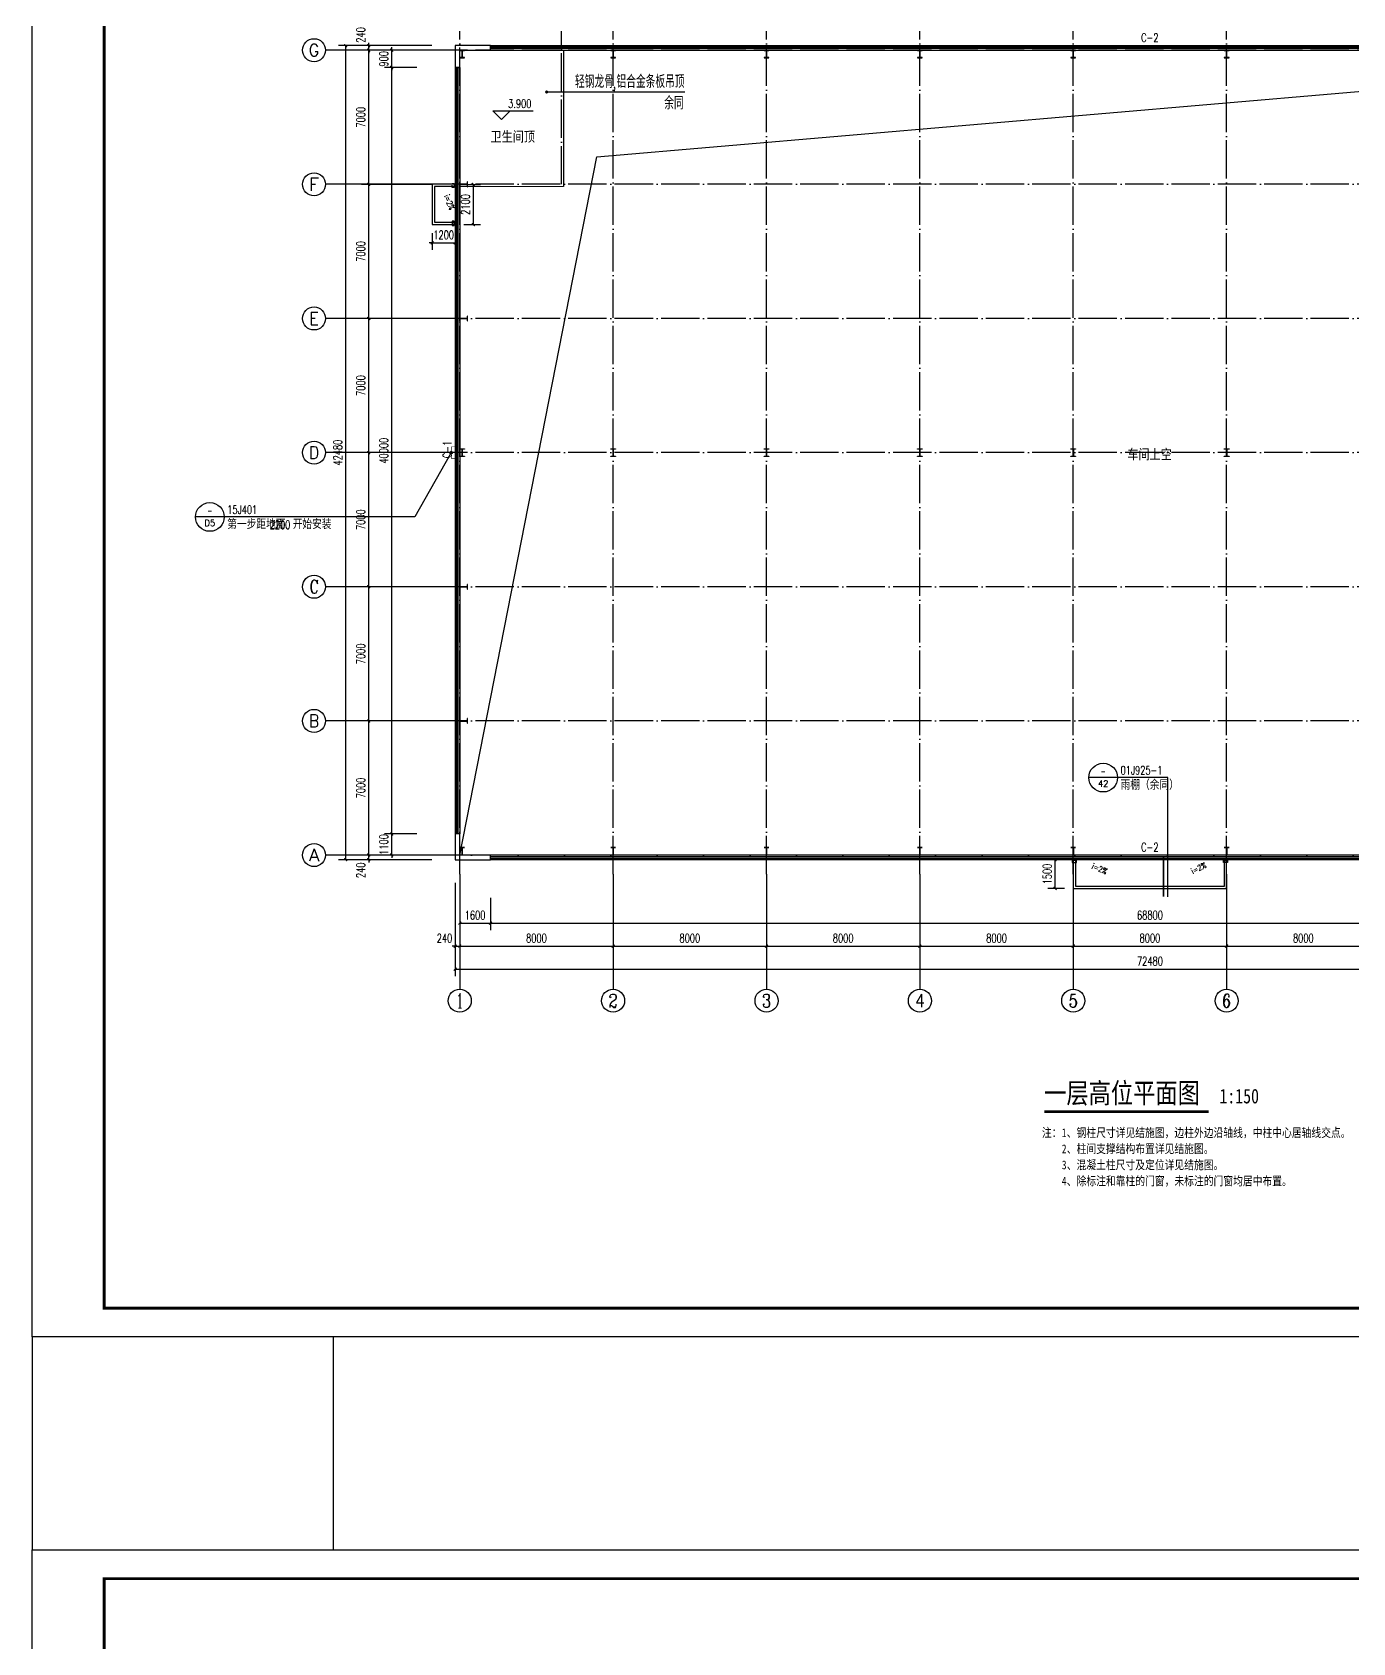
# Model space of a CAD drawing. Extents: x -16809 to 109341, y -15901 to 593582.
# Drawn here: x -16809 to 52069, y 294351 to 378393 of the extents above; entities that cross this region are included whole.
import ezdxf
from ezdxf.enums import TextEntityAlignment as Align

# ---------------------------------------------------------------- set-up
doc = ezdxf.new("R2010")
doc.units = 0
doc.header["$LTSCALE"] = 1000
doc.header["$MEASUREMENT"] = 0
doc.linetypes.add('DASH', pattern=[0.35, 0.25, -0.1])
doc.linetypes.add('DOTE', pattern=[2.42, 2, -0.2, 0.02, -0.2])
doc.layers.get('Defpoints').update_dxf_attribs({"color": 250})
for name, color, linetype in [('0 - 屋顶线', 150, 'Continuous'), ('0 - 梁柱', 3, 'Continuous'), ('0-建筑立面', 255, 'Continuous'), ('AXIS', 171, 'Continuous'), ('AXIS_TEXT', 7, 'Continuous'), ('COLUMN', 9, 'Continuous'), ('DIM_ELEV', 171, 'Continuous'), ('DIM_IDEN', 150, 'Continuous'), ('DIM_LEAD', 171, 'Continuous'), ('DIM_SYMB', 171, 'Continuous'), ('DOTE', 14, 'DOTE'), ('LVTRY', 6, 'Continuous'), ('PUB_DIM', 171, 'Continuous'), ('PUB_TEXT', 7, 'Continuous'), ('TK', 4, 'Continuous'), ('WALL-PARAPET', 6, 'Continuous'), ('WINDOW', 140, 'Continuous'), ('WINDOW_TEXT', 7, 'Continuous')]:
    doc.layers.add(name, color=color, linetype=linetype)
doc.styles.add('-宋体', font='', dxfattribs={"width": 0.8})
doc.styles.add('_TCH_AXIS', font='COMPLEX', dxfattribs={"bigfont": 'GBCBIG'})
doc.styles.add('_TCH_DIM', font='SIMPLEX', dxfattribs={"bigfont": 'GBCBIG'})
doc.styles.add('_TCH_DIM_T3', font='SIMPLEX', dxfattribs={"width": 0.705882, "bigfont": 'GBCBIG'})
doc.styles.add('_TCH_LABEL', font='COMPLEX', dxfattribs={"bigfont": 'GBCBIG'})
doc.styles.add('_TCH_WINDOW', font='SIMPLEX', dxfattribs={"bigfont": 'GBCBIG'})
doc.styles.add('COMPLEX', font='COMPLEX')
doc.styles.add('宋体', font='', dxfattribs={"width": 0.8})
doc.styles.get('-宋体').set_extended_font_data('SimSun')
doc.styles.get('宋体').set_extended_font_data('SimSun')
doc.dimstyles.new('_TCH_ARCH&&150', dxfattribs={"dimtxt": 446.25, "dimasz": 150, "dimexe": 375, "dimexo": 450, "dimgap": 189.375, "dimtad": 1, "dimdec": 0, "dimzin": 0, "dimdsep": 46, "dimtxsty": '_TCH_DIM_T3', "dimblk": 'ARCHTICK', "dimcen": 0.09, "dimclrt": 7, "dimazin": 2, "dimtfac": 1, "dimtdec": 0, "dimtix": 1, "dimtmove": 2, "dimatfit": 3, "dimfxl": 0, "dimtolj": 1, "dimtzin": 0, "dimarcsym": 0})

# ---------------------------------------------------------------- blocks, each defined once
blk = doc.blocks.new('A$C670E4FA6')
at = {"layer": '0 - 梁柱'}
h = blk.add_hatch(color=256, dxfattribs=at)
h.paths.add_polyline_path([(125, 0), (0, 0), (0, 12), (120, 12), (120, 200), (125, 200)])
h.paths.add_polyline_path([(250, 0), (125, 0), (125, 200), (130, 200), (130, 12), (250, 12)])
h.paths.add_polyline_path([(250, 388), (130, 388), (130, 200), (125, 200), (125, 400), (250, 400)])
h.paths.add_polyline_path([(125, 200), (120, 200), (120, 388), (0, 388), (0, 400), (125, 400)])
blk.add_lwpolyline([(0, 400), (0, 388), (120, 388), (120, 12), (0, 12), (0, 0), (250, 0), (250, 12), (130, 12), (130, 388), (250, 388), (250, 400)], close=True, dxfattribs=at)
blk = doc.blocks.new('GeYuanFrame_50082050', base_point=(20.09, 4.53))
at = {"layer": 'TK'}
blk.add_lwpolyline([(20.09, 4.53), (20.09, 598.53), (861.09, 598.53), (861.09, 4.53)], close=True, dxfattribs=at)
at = {"layer": 'TK', "const_width": 1}
blk.add_lwpolyline([(45.09, 588.53), (851.09, 588.53), (851.09, 14.53), (45.09, 14.53)], close=True, dxfattribs=at)
blk = doc.blocks.new('GeYuanFrame_12877651', base_point=(20.09, 4.53))
at = {"layer": 'TK'}
blk.add_lwpolyline([(20.09, 4.53), (20.09, 598.53), (861.09, 598.53), (861.09, 4.53)], close=True, dxfattribs=at)
at = {"layer": 'TK', "const_width": 1}
blk.add_lwpolyline([(45.09, 588.53), (851.09, 588.53), (851.09, 14.53), (45.09, 14.53)], close=True, dxfattribs=at)
blk = doc.blocks.new('$TCHSYS$WIN2D')
for p, q in [((-0.5, 0.5), (0.5, 0.5)), ((-0.5, 0.5), (-0.5, -0.5)), ((0.5, 0.5), (0.5, -0.5)), ((0.5, 0.1667), (-0.5, 0.1667)), ((0.5, -0.1667), (-0.5, -0.1667)), ((-0.5, -0.5), (0.5, -0.5))]:
    blk.add_line(p, q)
blk = doc.blocks.new('_AXISO')
blk.add_circle((0, 0), 0.5)
at = {"layer": 'AXIS_TEXT', "style": 'COMPLEX', "width": 1.041667}
blk.add_attdef('A', text='', height=0.56, dxfattribs=at).set_placement((-0.25, -0.28), (0.25, -0.28), align=Align.FIT)
blk = doc.blocks.new('_ArchTick')
at = {"color": 0, "linetype": 'ByBlock', "const_width": 0.4}
blk.add_lwpolyline([(-0.5, -0.5), (0.5, 0.5)], dxfattribs=at)
blk = doc.blocks.new('*D231')
at = {"layer": 'AXIS', "color": 0, "lineweight": -2}
for p, q in [((5250, 334005), (5250, 329130)), ((77730, 334005), (77730, 329130)), ((5250, 329505), (77730, 329505))]:
    blk.add_line(p, q, dxfattribs=at)
at = {"layer": 'Defpoints', "color": 0}
for p in [(5250, 334455), (77730, 334455), (77730, 329505)]:
    blk.add_point(p, dxfattribs=at)
at = {"layer": 'AXIS', "color": 0, "lineweight": -2, "xscale": 150, "yscale": 150, "zscale": 150, "rotation": 180}
blk.add_blockref('_ArchTick', (5250, 329505), dxfattribs=at)
at = {"layer": 'AXIS', "color": 0, "lineweight": -2, "xscale": 150, "yscale": 150, "zscale": 150}
blk.add_blockref('_ArchTick', (77730, 329505), dxfattribs=at)
at = {"layer": 'AXIS', "color": 7, "insert": (41490, 329918), "char_height": 446.2, "attachment_point": 5, "style": '_TCH_DIM_T3'}
blk.add_mtext('\\A1;72480', dxfattribs=at)
blk = doc.blocks.new('*D232')
at = {"layer": 'AXIS', "color": 0, "lineweight": -2}
for p, q in [((5250, 334005), (5250, 330330)), ((5490, 334005), (5490, 330330)), ((5250, 330705), (5100, 330705)), ((5250, 330705), (5490, 330705)), ((5490, 330705), (5640, 330705))]:
    blk.add_line(p, q, dxfattribs=at)
at = {"layer": 'Defpoints', "color": 0}
for p in [(5250, 334455), (5490, 334455), (5490, 330705)]:
    blk.add_point(p, dxfattribs=at)
at = {"layer": 'AXIS', "color": 0, "lineweight": -2, "xscale": 150, "yscale": 150, "zscale": 150}
blk.add_blockref('_ArchTick', (5250, 330705), dxfattribs=at)
at = {"layer": 'AXIS', "color": 0, "lineweight": -2, "xscale": 150, "yscale": 150, "zscale": 150, "rotation": 180}
blk.add_blockref('_ArchTick', (5490, 330705), dxfattribs=at)
at = {"layer": 'AXIS', "color": 7, "insert": (4695, 331118), "char_height": 446.2, "attachment_point": 5, "style": '_TCH_DIM_T3'}
blk.add_mtext('\\A1;240', dxfattribs=at)
blk = doc.blocks.new('*D233')
at = {"layer": 'AXIS', "color": 0, "lineweight": -2}
for p, q in [((5490, 334005), (5490, 330330)), ((13490, 334005), (13490, 330330)), ((5490, 330705), (13490, 330705))]:
    blk.add_line(p, q, dxfattribs=at)
at = {"layer": 'Defpoints', "color": 0}
for p in [(5490, 334455), (13490, 334455), (13490, 330705)]:
    blk.add_point(p, dxfattribs=at)
at = {"layer": 'AXIS', "color": 0, "lineweight": -2, "xscale": 150, "yscale": 150, "zscale": 150, "rotation": 180}
blk.add_blockref('_ArchTick', (5490, 330705), dxfattribs=at)
at = {"layer": 'AXIS', "color": 0, "lineweight": -2, "xscale": 150, "yscale": 150, "zscale": 150}
blk.add_blockref('_ArchTick', (13490, 330705), dxfattribs=at)
at = {"layer": 'AXIS', "color": 7, "insert": (9490, 331118), "char_height": 446.2, "attachment_point": 5, "style": '_TCH_DIM_T3'}
blk.add_mtext('\\A1;8000', dxfattribs=at)
blk = doc.blocks.new('*D234')
at = {"layer": 'AXIS', "color": 0, "lineweight": -2}
for p, q in [((13490, 334005), (13490, 330330)), ((21490, 334005), (21490, 330330)), ((13490, 330705), (21490, 330705))]:
    blk.add_line(p, q, dxfattribs=at)
at = {"layer": 'Defpoints', "color": 0}
for p in [(13490, 334455), (21490, 334455), (21490, 330705)]:
    blk.add_point(p, dxfattribs=at)
at = {"layer": 'AXIS', "color": 0, "lineweight": -2, "xscale": 150, "yscale": 150, "zscale": 150, "rotation": 180}
blk.add_blockref('_ArchTick', (13490, 330705), dxfattribs=at)
at = {"layer": 'AXIS', "color": 0, "lineweight": -2, "xscale": 150, "yscale": 150, "zscale": 150}
blk.add_blockref('_ArchTick', (21490, 330705), dxfattribs=at)
at = {"layer": 'AXIS', "color": 7, "insert": (17490, 331118), "char_height": 446.2, "attachment_point": 5, "style": '_TCH_DIM_T3'}
blk.add_mtext('\\A1;8000', dxfattribs=at)
blk = doc.blocks.new('*D235')
at = {"layer": 'AXIS', "color": 0, "lineweight": -2}
for p, q in [((21490, 334005), (21490, 330330)), ((29490, 334005), (29490, 330330)), ((21490, 330705), (29490, 330705))]:
    blk.add_line(p, q, dxfattribs=at)
at = {"layer": 'Defpoints', "color": 0}
for p in [(21490, 334455), (29490, 334455), (29490, 330705)]:
    blk.add_point(p, dxfattribs=at)
at = {"layer": 'AXIS', "color": 0, "lineweight": -2, "xscale": 150, "yscale": 150, "zscale": 150, "rotation": 180}
blk.add_blockref('_ArchTick', (21490, 330705), dxfattribs=at)
at = {"layer": 'AXIS', "color": 0, "lineweight": -2, "xscale": 150, "yscale": 150, "zscale": 150}
blk.add_blockref('_ArchTick', (29490, 330705), dxfattribs=at)
at = {"layer": 'AXIS', "color": 7, "insert": (25490, 331118), "char_height": 446.2, "attachment_point": 5, "style": '_TCH_DIM_T3'}
blk.add_mtext('\\A1;8000', dxfattribs=at)
blk = doc.blocks.new('*D236')
at = {"layer": 'AXIS', "color": 0, "lineweight": -2}
for p, q in [((29490, 334005), (29490, 330330)), ((37490, 334005), (37490, 330330)), ((29490, 330705), (37490, 330705))]:
    blk.add_line(p, q, dxfattribs=at)
at = {"layer": 'Defpoints', "color": 0}
for p in [(29490, 334455), (37490, 334455), (37490, 330705)]:
    blk.add_point(p, dxfattribs=at)
at = {"layer": 'AXIS', "color": 0, "lineweight": -2, "xscale": 150, "yscale": 150, "zscale": 150, "rotation": 180}
blk.add_blockref('_ArchTick', (29490, 330705), dxfattribs=at)
at = {"layer": 'AXIS', "color": 0, "lineweight": -2, "xscale": 150, "yscale": 150, "zscale": 150}
blk.add_blockref('_ArchTick', (37490, 330705), dxfattribs=at)
at = {"layer": 'AXIS', "color": 7, "insert": (33490, 331118), "char_height": 446.2, "attachment_point": 5, "style": '_TCH_DIM_T3'}
blk.add_mtext('\\A1;8000', dxfattribs=at)
blk = doc.blocks.new('*D237')
at = {"layer": 'AXIS', "color": 0, "lineweight": -2}
for p, q in [((37490, 334005), (37490, 330330)), ((45490, 334005), (45490, 330330)), ((37490, 330705), (45490, 330705))]:
    blk.add_line(p, q, dxfattribs=at)
at = {"layer": 'Defpoints', "color": 0}
for p in [(37490, 334455), (45490, 334455), (45490, 330705)]:
    blk.add_point(p, dxfattribs=at)
at = {"layer": 'AXIS', "color": 0, "lineweight": -2, "xscale": 150, "yscale": 150, "zscale": 150, "rotation": 180}
blk.add_blockref('_ArchTick', (37490, 330705), dxfattribs=at)
at = {"layer": 'AXIS', "color": 0, "lineweight": -2, "xscale": 150, "yscale": 150, "zscale": 150}
blk.add_blockref('_ArchTick', (45490, 330705), dxfattribs=at)
at = {"layer": 'AXIS', "color": 7, "insert": (41490, 331118), "char_height": 446.2, "attachment_point": 5, "style": '_TCH_DIM_T3'}
blk.add_mtext('\\A1;8000', dxfattribs=at)
blk = doc.blocks.new('*D238')
at = {"layer": 'AXIS', "color": 0, "lineweight": -2}
for p, q in [((45490, 334005), (45490, 330330)), ((53490, 334005), (53490, 330330)), ((45490, 330705), (53490, 330705))]:
    blk.add_line(p, q, dxfattribs=at)
at = {"layer": 'Defpoints', "color": 0}
for p in [(45490, 334455), (53490, 334455), (53490, 330705)]:
    blk.add_point(p, dxfattribs=at)
at = {"layer": 'AXIS', "color": 0, "lineweight": -2, "xscale": 150, "yscale": 150, "zscale": 150, "rotation": 180}
blk.add_blockref('_ArchTick', (45490, 330705), dxfattribs=at)
at = {"layer": 'AXIS', "color": 0, "lineweight": -2, "xscale": 150, "yscale": 150, "zscale": 150}
blk.add_blockref('_ArchTick', (53490, 330705), dxfattribs=at)
at = {"layer": 'AXIS', "color": 7, "insert": (49490, 331118), "char_height": 446.2, "attachment_point": 5, "style": '_TCH_DIM_T3'}
blk.add_mtext('\\A1;8000', dxfattribs=at)
blk = doc.blocks.new('*D256')
at = {"layer": 'AXIS', "color": 0, "lineweight": -2}
for p, q in [((4040, 377695), (-835, 377695)), ((-460, 335215), (-460, 377695)), ((4040, 335215), (-835, 335215))]:
    blk.add_line(p, q, dxfattribs=at)
at = {"layer": 'Defpoints', "color": 0}
for p in [(-460, 377695), (4490, 377695), (4490, 335215)]:
    blk.add_point(p, dxfattribs=at)
at = {"layer": 'AXIS', "color": 0, "lineweight": -2, "xscale": 150, "yscale": 150, "zscale": 150}
for p, rotation in [((-460, 377695), 90), ((-460, 335215), 270)]:
    blk.add_blockref('_ArchTick', p, dxfattribs=dict(at, rotation=rotation))
at = {"layer": 'AXIS', "color": 7, "insert": (-872, 356455), "char_height": 446.2, "attachment_point": 5, "rotation": 90, "style": '_TCH_DIM_T3'}
blk.add_mtext('\\A1;42480', dxfattribs=at)
blk = doc.blocks.new('*D257')
at = {"layer": 'AXIS', "color": 0, "lineweight": -2}
for p, q in [((4040, 335455), (365, 335455)), ((740, 335455), (740, 335605)), ((740, 335215), (740, 335455)), ((4040, 335215), (365, 335215)), ((740, 335215), (740, 335065))]:
    blk.add_line(p, q, dxfattribs=at)
at = {"layer": 'Defpoints', "color": 0}
for p in [(740, 335455), (4490, 335455), (4490, 335215)]:
    blk.add_point(p, dxfattribs=at)
at = {"layer": 'AXIS', "color": 0, "lineweight": -2, "xscale": 150, "yscale": 150, "zscale": 150}
for p, rotation in [((740, 335455), 270), ((740, 335215), 90)]:
    blk.add_blockref('_ArchTick', p, dxfattribs=dict(at, rotation=rotation))
at = {"layer": 'AXIS', "color": 7, "insert": (328, 334660), "char_height": 446.2, "attachment_point": 5, "rotation": 90, "style": '_TCH_DIM_T3'}
blk.add_mtext('\\A1;240', dxfattribs=at)
blk = doc.blocks.new('*D258')
at = {"layer": 'AXIS', "color": 0, "lineweight": -2}
for p, q in [((4040, 342455), (365, 342455)), ((740, 335455), (740, 342455)), ((4040, 335455), (365, 335455))]:
    blk.add_line(p, q, dxfattribs=at)
at = {"layer": 'Defpoints', "color": 0}
for p in [(740, 342455), (4490, 342455), (4490, 335455)]:
    blk.add_point(p, dxfattribs=at)
at = {"layer": 'AXIS', "color": 0, "lineweight": -2, "xscale": 150, "yscale": 150, "zscale": 150}
for p, rotation in [((740, 342455), 90), ((740, 335455), 270)]:
    blk.add_blockref('_ArchTick', p, dxfattribs=dict(at, rotation=rotation))
at = {"layer": 'AXIS', "color": 7, "insert": (328, 338955), "char_height": 446.2, "attachment_point": 5, "rotation": 90, "style": '_TCH_DIM_T3'}
blk.add_mtext('\\A1;7000', dxfattribs=at)
blk = doc.blocks.new('*D259')
at = {"layer": 'AXIS', "color": 0, "lineweight": -2}
for p, q in [((4040, 349455), (365, 349455)), ((740, 342455), (740, 349455)), ((4040, 342455), (365, 342455))]:
    blk.add_line(p, q, dxfattribs=at)
at = {"layer": 'Defpoints', "color": 0}
for p in [(740, 349455), (4490, 349455), (4490, 342455)]:
    blk.add_point(p, dxfattribs=at)
at = {"layer": 'AXIS', "color": 0, "lineweight": -2, "xscale": 150, "yscale": 150, "zscale": 150}
for p, rotation in [((740, 349455), 90), ((740, 342455), 270)]:
    blk.add_blockref('_ArchTick', p, dxfattribs=dict(at, rotation=rotation))
at = {"layer": 'AXIS', "color": 7, "insert": (328, 345955), "char_height": 446.2, "attachment_point": 5, "rotation": 90, "style": '_TCH_DIM_T3'}
blk.add_mtext('\\A1;7000', dxfattribs=at)
blk = doc.blocks.new('*D260')
at = {"layer": 'AXIS', "color": 0, "lineweight": -2}
for p, q in [((4040, 356455), (365, 356455)), ((740, 349455), (740, 356455)), ((4040, 349455), (365, 349455))]:
    blk.add_line(p, q, dxfattribs=at)
at = {"layer": 'Defpoints', "color": 0}
for p in [(740, 356455), (4490, 356455), (4490, 349455)]:
    blk.add_point(p, dxfattribs=at)
at = {"layer": 'AXIS', "color": 0, "lineweight": -2, "xscale": 150, "yscale": 150, "zscale": 150}
for p, rotation in [((740, 356455), 90), ((740, 349455), 270)]:
    blk.add_blockref('_ArchTick', p, dxfattribs=dict(at, rotation=rotation))
at = {"layer": 'AXIS', "color": 7, "insert": (328, 352955), "char_height": 446.2, "attachment_point": 5, "rotation": 90, "style": '_TCH_DIM_T3'}
blk.add_mtext('\\A1;7000', dxfattribs=at)
blk = doc.blocks.new('*D261')
at = {"layer": 'AXIS', "color": 0, "lineweight": -2}
for p, q in [((4040, 363455), (365, 363455)), ((740, 356455), (740, 363455)), ((4040, 356455), (365, 356455))]:
    blk.add_line(p, q, dxfattribs=at)
at = {"layer": 'Defpoints', "color": 0}
for p in [(740, 363455), (4490, 363455), (4490, 356455)]:
    blk.add_point(p, dxfattribs=at)
at = {"layer": 'AXIS', "color": 0, "lineweight": -2, "xscale": 150, "yscale": 150, "zscale": 150}
for p, rotation in [((740, 363455), 90), ((740, 356455), 270)]:
    blk.add_blockref('_ArchTick', p, dxfattribs=dict(at, rotation=rotation))
at = {"layer": 'AXIS', "color": 7, "insert": (328, 359955), "char_height": 446.2, "attachment_point": 5, "rotation": 90, "style": '_TCH_DIM_T3'}
blk.add_mtext('\\A1;7000', dxfattribs=at)
blk = doc.blocks.new('*D262')
at = {"layer": 'AXIS', "color": 0, "lineweight": -2}
for p, q in [((4040, 370455), (365, 370455)), ((740, 363455), (740, 370455)), ((4040, 363455), (365, 363455))]:
    blk.add_line(p, q, dxfattribs=at)
at = {"layer": 'Defpoints', "color": 0}
for p in [(740, 370455), (4490, 370455), (4490, 363455)]:
    blk.add_point(p, dxfattribs=at)
at = {"layer": 'AXIS', "color": 0, "lineweight": -2, "xscale": 150, "yscale": 150, "zscale": 150}
for p, rotation in [((740, 370455), 90), ((740, 363455), 270)]:
    blk.add_blockref('_ArchTick', p, dxfattribs=dict(at, rotation=rotation))
at = {"layer": 'AXIS', "color": 7, "insert": (328, 366955), "char_height": 446.2, "attachment_point": 5, "rotation": 90, "style": '_TCH_DIM_T3'}
blk.add_mtext('\\A1;7000', dxfattribs=at)
blk = doc.blocks.new('*D263')
at = {"layer": 'AXIS', "color": 0, "lineweight": -2}
for p, q in [((4040, 377455), (365, 377455)), ((740, 370455), (740, 377455)), ((4040, 370455), (365, 370455))]:
    blk.add_line(p, q, dxfattribs=at)
at = {"layer": 'Defpoints', "color": 0}
for p in [(740, 377455), (4490, 377455), (4490, 370455)]:
    blk.add_point(p, dxfattribs=at)
at = {"layer": 'AXIS', "color": 0, "lineweight": -2, "xscale": 150, "yscale": 150, "zscale": 150}
for p, rotation in [((740, 377455), 90), ((740, 370455), 270)]:
    blk.add_blockref('_ArchTick', p, dxfattribs=dict(at, rotation=rotation))
at = {"layer": 'AXIS', "color": 7, "insert": (328, 373955), "char_height": 446.2, "attachment_point": 5, "rotation": 90, "style": '_TCH_DIM_T3'}
blk.add_mtext('\\A1;7000', dxfattribs=at)
blk = doc.blocks.new('*D264')
at = {"layer": 'AXIS', "color": 0, "lineweight": -2}
for p, q in [((4040, 377695), (365, 377695)), ((4040, 377455), (365, 377455)), ((740, 377695), (740, 377845)), ((740, 377455), (740, 377695)), ((740, 377455), (740, 377305))]:
    blk.add_line(p, q, dxfattribs=at)
at = {"layer": 'Defpoints', "color": 0}
for p in [(740, 377695), (4490, 377695), (4490, 377455)]:
    blk.add_point(p, dxfattribs=at)
at = {"layer": 'AXIS', "color": 0, "lineweight": -2, "xscale": 150, "yscale": 150, "zscale": 150}
for p, rotation in [((740, 377695), 270), ((740, 377455), 90)]:
    blk.add_blockref('_ArchTick', p, dxfattribs=dict(at, rotation=rotation))
at = {"layer": 'AXIS', "color": 7, "insert": (328, 378250), "char_height": 446.2, "attachment_point": 5, "rotation": 90, "style": '_TCH_DIM_T3'}
blk.add_mtext('\\A1;240', dxfattribs=at)
blk = doc.blocks.new('*D275')
at = {"layer": 'Defpoints', "color": 0}
for p in [(7090, 333675), (75890, 333675), (75890, 331905)]:
    blk.add_point(p, dxfattribs=at)
at = {"layer": 'PUB_DIM', "color": 0, "lineweight": -2}
for p, q in [((7090, 333225), (7090, 331530)), ((75890, 333225), (75890, 331530)), ((7090, 331905), (75890, 331905))]:
    blk.add_line(p, q, dxfattribs=at)
at = {"layer": 'PUB_DIM', "color": 0, "lineweight": -2, "xscale": 150, "yscale": 150, "zscale": 150, "rotation": 180}
blk.add_blockref('_ArchTick', (7090, 331905), dxfattribs=at)
at = {"layer": 'PUB_DIM', "color": 0, "lineweight": -2, "xscale": 150, "yscale": 150, "zscale": 150}
blk.add_blockref('_ArchTick', (75890, 331905), dxfattribs=at)
at = {"layer": 'PUB_DIM', "color": 7, "insert": (41490, 332318), "char_height": 446.2, "attachment_point": 5, "style": '_TCH_DIM_T3'}
blk.add_mtext('\\A1;68800', dxfattribs=at)
blk = doc.blocks.new('*D276')
at = {"layer": 'Defpoints', "color": 0}
for p in [(5490, 333675), (7090, 333675), (7090, 331905)]:
    blk.add_point(p, dxfattribs=at)
at = {"layer": 'PUB_DIM', "color": 0, "lineweight": -2}
for p, q in [((5490, 333225), (5490, 331530)), ((7090, 333225), (7090, 331530)), ((5490, 331905), (7090, 331905))]:
    blk.add_line(p, q, dxfattribs=at)
at = {"layer": 'PUB_DIM', "color": 0, "lineweight": -2, "xscale": 150, "yscale": 150, "zscale": 150, "rotation": 180}
blk.add_blockref('_ArchTick', (5490, 331905), dxfattribs=at)
at = {"layer": 'PUB_DIM', "color": 0, "lineweight": -2, "xscale": 150, "yscale": 150, "zscale": 150}
blk.add_blockref('_ArchTick', (7090, 331905), dxfattribs=at)
at = {"layer": 'PUB_DIM', "color": 7, "insert": (6290, 332318), "char_height": 446.2, "attachment_point": 5, "style": '_TCH_DIM_T3'}
blk.add_mtext('\\A1;1600', dxfattribs=at)
blk = doc.blocks.new('*D280')
at = {"layer": 'Defpoints', "color": 0}
for p in [(1940, 336555), (3710, 336555), (3710, 335455)]:
    blk.add_point(p, dxfattribs=at)
at = {"layer": 'PUB_DIM', "color": 0, "lineweight": -2}
for p, q in [((3260, 336555), (1565, 336555)), ((1940, 336555), (1940, 336705)), ((1940, 335455), (1940, 336555)), ((3260, 335455), (1565, 335455)), ((1940, 335455), (1940, 335305))]:
    blk.add_line(p, q, dxfattribs=at)
at = {"layer": 'PUB_DIM', "color": 0, "lineweight": -2, "xscale": 150, "yscale": 150, "zscale": 150}
for p, rotation in [((1940, 336555), 270), ((1940, 335455), 90)]:
    blk.add_blockref('_ArchTick', p, dxfattribs=dict(at, rotation=rotation))
at = {"layer": 'PUB_DIM', "color": 7, "insert": (1528, 336005), "char_height": 446.2, "attachment_point": 5, "rotation": 90, "style": '_TCH_DIM_T3'}
blk.add_mtext('\\A1;1100', dxfattribs=at)
blk = doc.blocks.new('*D281')
at = {"layer": 'Defpoints', "color": 0}
for p in [(1940, 376555), (3710, 376555), (3710, 336555)]:
    blk.add_point(p, dxfattribs=at)
at = {"layer": 'PUB_DIM', "color": 0, "lineweight": -2}
for p, q in [((3260, 376555), (1565, 376555)), ((1940, 336555), (1940, 376555)), ((3260, 336555), (1565, 336555))]:
    blk.add_line(p, q, dxfattribs=at)
at = {"layer": 'PUB_DIM', "color": 0, "lineweight": -2, "xscale": 150, "yscale": 150, "zscale": 150}
for p, rotation in [((1940, 376555), 90), ((1940, 336555), 270)]:
    blk.add_blockref('_ArchTick', p, dxfattribs=dict(at, rotation=rotation))
at = {"layer": 'PUB_DIM', "color": 7, "insert": (1528, 356555), "char_height": 446.2, "attachment_point": 5, "rotation": 90, "style": '_TCH_DIM_T3'}
blk.add_mtext('\\A1;40000', dxfattribs=at)
blk = doc.blocks.new('*D282')
at = {"layer": 'Defpoints', "color": 0}
for p in [(1940, 377455), (3710, 377455), (3710, 376555)]:
    blk.add_point(p, dxfattribs=at)
at = {"layer": 'PUB_DIM', "color": 0, "lineweight": -2}
for p, q in [((3260, 377455), (1565, 377455)), ((1940, 377455), (1940, 377605)), ((1940, 376555), (1940, 377455)), ((3260, 376555), (1565, 376555)), ((1940, 376555), (1940, 376405))]:
    blk.add_line(p, q, dxfattribs=at)
at = {"layer": 'PUB_DIM', "color": 0, "lineweight": -2, "xscale": 150, "yscale": 150, "zscale": 150}
for p, rotation in [((1940, 377455), 270), ((1940, 376555), 90)]:
    blk.add_blockref('_ArchTick', p, dxfattribs=dict(at, rotation=rotation))
at = {"layer": 'PUB_DIM', "color": 7, "insert": (1528, 377005), "char_height": 446.2, "attachment_point": 5, "rotation": 90, "style": '_TCH_DIM_T3'}
blk.add_mtext('\\A1;900', dxfattribs=at)
blk = doc.blocks.new('*D286')
at = {"layer": 'Defpoints', "color": 0}
for p in [(36540, 335215), (37490, 335215), (37490, 333715)]:
    blk.add_point(p, dxfattribs=at)
at = {"layer": 'PUB_DIM', "color": 0, "lineweight": -2}
for p, q in [((37040, 335215), (36165, 335215)), ((36540, 333715), (36540, 335215)), ((37040, 333715), (36165, 333715))]:
    blk.add_line(p, q, dxfattribs=at)
at = {"layer": 'PUB_DIM', "color": 0, "lineweight": -2, "xscale": 150, "yscale": 150, "zscale": 150}
for p, rotation in [((36540, 335215), 90), ((36540, 333715), 270)]:
    blk.add_blockref('_ArchTick', p, dxfattribs=dict(at, rotation=rotation))
at = {"layer": 'PUB_DIM', "color": 7, "insert": (36128, 334465), "char_height": 446.2, "attachment_point": 5, "rotation": 90, "style": '_TCH_DIM_T3'}
blk.add_mtext('\\A1;1500', dxfattribs=at)
blk = doc.blocks.new('*D293')
at = {"layer": 'Defpoints', "color": 0}
for p in [(4050, 368355), (5250, 368355), (5250, 367405)]:
    blk.add_point(p, dxfattribs=at)
at = {"layer": 'PUB_DIM', "color": 0, "lineweight": -2}
for p, q in [((4050, 367405), (3900, 367405)), ((4050, 367905), (4050, 367030)), ((4050, 367405), (5250, 367405)), ((5250, 367905), (5250, 367030)), ((5250, 367405), (5400, 367405))]:
    blk.add_line(p, q, dxfattribs=at)
at = {"layer": 'PUB_DIM', "color": 0, "lineweight": -2, "xscale": 150, "yscale": 150, "zscale": 150}
blk.add_blockref('_ArchTick', (4050, 367405), dxfattribs=at)
at = {"layer": 'PUB_DIM', "color": 0, "lineweight": -2, "xscale": 150, "yscale": 150, "zscale": 150, "rotation": 180}
blk.add_blockref('_ArchTick', (5250, 367405), dxfattribs=at)
at = {"layer": 'PUB_DIM', "color": 7, "insert": (4650, 367818), "char_height": 446.2, "attachment_point": 5, "style": '_TCH_DIM_T3'}
blk.add_mtext('\\A1;1200', dxfattribs=at)
blk = doc.blocks.new('*D294')
at = {"layer": 'Defpoints', "color": 0}
for p in [(5250, 370455), (6200, 370455), (5250, 368355)]:
    blk.add_point(p, dxfattribs=at)
at = {"layer": 'PUB_DIM', "color": 0, "lineweight": -2}
for p, q in [((5700, 370455), (6575, 370455)), ((6200, 368355), (6200, 370455)), ((5700, 368355), (6575, 368355))]:
    blk.add_line(p, q, dxfattribs=at)
at = {"layer": 'PUB_DIM', "color": 0, "lineweight": -2, "xscale": 150, "yscale": 150, "zscale": 150}
for p, rotation in [((6200, 370455), 90), ((6200, 368355), 270)]:
    blk.add_blockref('_ArchTick', p, dxfattribs=dict(at, rotation=rotation))
at = {"layer": 'PUB_DIM', "color": 7, "insert": (5788, 369405), "char_height": 446.2, "attachment_point": 5, "rotation": 90, "style": '_TCH_DIM_T3'}
blk.add_mtext('\\A1;2100', dxfattribs=at)

msp = doc.modelspace()

# ---------------------------------------------------------------- linework, layer by layer
msp.add_lwpolyline([(10910.2, 377455.4), (10910.2, 370335.4), (5490.2, 370330.4)])
msp.add_lwpolyline([(-16808.6, 299195.1), (-1095.3, 299195.1), (-1095.3, 310316.7), (-16808.6, 310316.7)], close=True)
at = {"layer": '0 - 屋顶线'}
for p, q in [((37490.2, 335215.4), (37490.2, 333715.4)), ((37610.2, 335215.4), (37610.2, 333835.4)), ((45370.2, 333835.4), (45370.2, 335215.4)), ((45490.2, 333715.4), (45490.2, 335215.4)), ((37490.2, 333715.4), (45490.2, 333715.4)), ((37610.2, 333835.4), (45370.2, 333835.4))]:
    msp.add_line(p, q, dxfattribs=at)
for points in [[(5490.2, 335455.4), (12638, 371891), (77490.2, 377455.4)], [(5250.2, 370455.4), (4050.2, 370455.4), (4050.2, 368355.4), (5250.2, 368355.4)], [(5250.2, 370335.4), (4170.2, 370335.4), (4170.2, 368475.4), (5250.2, 368475.4)]]:
    msp.add_lwpolyline(points, dxfattribs=at)
at = {"layer": 'AXIS'}
for p, q in [((4490.2, 377455.4), (-1509.8, 377455.4)), ((4490.2, 370455.4), (-1509.8, 370455.4)), ((4490.2, 363455.4), (-1509.8, 363455.4)), ((4490.2, 356455.4), (-1509.8, 356455.4)), ((4490.2, 349455.4), (-1509.8, 349455.4)), ((4490.2, 342455.4), (-1509.8, 342455.4)), ((4490.2, 335455.4), (-1509.8, 335455.4)), ((5490.2, 334455.4), (5490.2, 328455.4)), ((13490.2, 334455.4), (13490.2, 328455.4)), ((21490.2, 334455.4), (21490.2, 328455.4)), ((29490.2, 334455.4), (29490.2, 328455.4)), ((37490.2, 334455.4), (37490.2, 328455.4)), ((45490.2, 334455.4), (45490.2, 328455.4))]:
    msp.add_line(p, q, dxfattribs=at)
at = {"layer": 'COLUMN', "const_width": 30}
msp.add_lwpolyline([(5370.2, 356955.4), (5370.2, 356755.4), (5050.2, 356755.4), (5050.2, 356155.4), (5370.2, 356155.4), (5370.2, 355955.4)], dxfattribs=at)
at = {"layer": 'DIM_ELEV'}
for p, q in [((7662.8, 373833.3), (7212.8, 374283.3)), ((7212.8, 374283.3), (9318.8, 374283.3)), ((7662.8, 373833.3), (8112.8, 374283.3))]:
    msp.add_line(p, q, dxfattribs=at)
at = {"layer": 'DIM_IDEN'}
for p, q in [((5016.3, 356395.4), (3154.5, 353098.7)), ((-6793.5, 353098.7), (-8293.5, 353098.7)), ((3154.5, 353098.7), (-6793.5, 353098.7)), ((39800.6, 339498.4), (38300.6, 339498.4)), ((42424, 339498.4), (39800.6, 339498.4)), ((42424, 333284), (42424, 339498.4))]:
    msp.add_line(p, q, dxfattribs=at)
at = {"layer": 'DIM_IDEN', "const_width": 75}
msp.add_lwpolyline([(42199, 333284), (42199, 335410.5)], dxfattribs=at)
at = {"layer": 'DIM_IDEN'}
for centre, radius in [((5050.2, 356455.4), 68.9), ((-7543.5, 353098.7), 750), ((39050.6, 339498.4), 750)]:
    msp.add_circle(centre, radius, dxfattribs=at)
at = {"layer": 'DIM_LEAD'}
for p, q in [((10022.2, 375273.5), (11622.1, 375273.5)), ((11622.1, 375273.5), (17222.5, 375273.5))]:
    msp.add_line(p, q, dxfattribs=at)
at = {"layer": 'DIM_LEAD', "const_width": 80}
msp.add_lwpolyline([(9982.2, 375273.5, 1), (10062.2, 375273.5, 1)], format="xyb", close=True, dxfattribs=at)
at = {"layer": 'DIM_SYMB'}
for points in [[(4405.5, 370199.7, 0, 0, 0), (4875.9, 369031, 80, 0, 0), (4987.9, 368752.7, 0, 0, 0)], [(39634.7, 334155.5, 0, 0, 0), (38086.1, 334784.7, 80, 0, 0), (37808.2, 334897.6, 0, 0, 0)], [(43337.8, 334155.5, 0, 0, 0), (44594.5, 334766.5, 80, 0, 0), (44864.3, 334897.6, 0, 0, 0)]]:
    msp.add_lwpolyline(points, format="xyseb", dxfattribs=at)
at = {"layer": 'DIM_SYMB', "const_width": 140}
msp.add_lwpolyline([(35973.5, 322065), (44551.9, 322065)], dxfattribs=at)
at = {"layer": 'DOTE'}
for p, q in [((5490.2, 334455.4), (5490.2, 378455.4)), ((10790.2, 370455.4, -900), (10790.2, 378455.4)), ((13490.2, 334455.4), (13490.2, 378455.4)), ((21490.2, 334455.4), (21490.2, 378455.4)), ((29490.2, 334455.4), (29490.2, 378455.4)), ((37490.2, 334455.4), (37490.2, 378455.4)), ((45490.2, 334455.4), (45490.2, 378455.4)), ((78490.2, 377455.4), (4490.2, 377455.4)), ((78490.2, 370455.4), (4490.2, 370455.4)), ((78490.2, 363455.4), (4490.2, 363455.4)), ((78490.2, 356455.4), (4490.2, 356455.4)), ((78490.2, 349455.4), (4490.2, 349455.4)), ((78490.2, 342455.4), (4490.2, 342455.4)), ((78490.2, 335455.4), (4490.2, 335455.4))]:
    msp.add_line(p, q, dxfattribs=at)
at = {"layer": 'LVTRY', "linetype": 'DASH', "ltscale": 0.5}
for points in [[(5100.2, 370285.4), (5100.2, 370505.4), (5200.2, 370505.4), (5200.2, 370285.4)], [(5100.2, 368525.4), (5100.2, 368305.4), (5200.2, 368305.4), (5200.2, 368525.4)], [(37660.2, 335165.4), (37440.2, 335165.4), (37440.2, 335065.4), (37660.2, 335065.4)], [(45320.4, 335165.4), (45540.4, 335165.4), (45540.4, 335065.4), (45320.4, 335065.4)]]:
    msp.add_lwpolyline(points, close=True, dxfattribs=at)
at = {"layer": 'WALL-PARAPET'}
for p, q in [((7090.2, 377695.4), (5250.2, 377695.4)), ((5250.2, 377695.4), (5250.2, 376555.4)), ((5490.2, 377455.4), (7090.2, 377455.4)), ((5490.2, 376555.4), (5490.2, 377455.4)), ((7090.2, 377455.4), (7090.2, 377695.4)), ((5250.2, 376555.4), (5490.2, 376555.4)), ((5490.2, 336555.4), (5250.2, 336555.4)), ((5250.2, 336555.4), (5250.2, 335215.4)), ((5490.2, 335455.4), (5490.2, 336555.4)), ((7090.2, 335455.4), (5490.2, 335455.4)), ((7090.2, 335215.4), (7090.2, 335455.4)), ((5250.2, 335215.4), (7090.2, 335215.4))]:
    msp.add_line(p, q, dxfattribs=at)

# ---------------------------------------------------------------- block references
at = {"layer": '0 - 梁柱'}
for p, rotation in [((5740.2, 377455.4), 180), ((13615.2, 377455.4), 180), ((21615.2, 377455.4), 180), ((29615.2, 377455.4), 180), ((37615.2, 377455.4), 180), ((45615.2, 377455.4), 180), ((5490.2, 370580.4), 270), ((5490.2, 363580.4), 270), ((5490.2, 349580.4), 270), ((5490.2, 342580.4), 270)]:
    msp.add_blockref('A$C670E4FA6', p, dxfattribs=dict(at, rotation=rotation))
at = {"layer": '0 - 梁柱', "xscale": -1}
for p in [(5740.2, 356255.4), (13615.2, 356255.4), (21615.2, 356255.4), (29615.2, 356255.4), (37615.2, 356255.4), (45615.2, 356255.4), (5740.2, 335455.4), (13615.2, 335455.4), (21615.2, 335455.4), (29615.2, 335455.4), (37615.2, 335455.4), (45615.2, 335455.4)]:
    msp.add_blockref('A$C670E4FA6', p, dxfattribs=at)
at = {"layer": '0-建筑立面', "xscale": 150, "yscale": 150, "zscale": 150}
for name, p in [('GeYuanFrame_50082050', (-16808.6, 310316.7)), ('GeYuanFrame_12877651', (-16808.6, 210095.1))]:
    msp.add_blockref(name, p, dxfattribs=at)
at = {"layer": 'AXIS'}
ref = msp.add_blockref('_AXISO', (-2109.8, 377455.4), dxfattribs=dict(at, xscale=1200, yscale=1200, zscale=1200))
ref.add_attrib('A', 'G', dxfattribs={"layer": 'AXIS_TEXT', "height": 637.8, "style": '_TCH_AXIS'}).set_placement((-2383.1, 377136.5), (-1836.5, 377136.5), align=Align.FIT)
ref = msp.add_blockref('_AXISO', (-2109.8, 370455.4), dxfattribs=dict(at, xscale=1200, yscale=1200, zscale=1200))
ref.add_attrib('A', 'F', dxfattribs={"layer": 'AXIS_TEXT', "height": 668.2, "style": '_TCH_AXIS'}).set_placement((-2364.3, 370121.3), (-1855.3, 370121.3), align=Align.FIT)
ref = msp.add_blockref('_AXISO', (-2109.8, 363455.4), dxfattribs=dict(at, xscale=1200, yscale=1200, zscale=1200))
ref.add_attrib('A', 'E', dxfattribs={"layer": 'AXIS_TEXT', "height": 668.2, "style": '_TCH_AXIS'}).set_placement((-2364.3, 363121.3), (-1855.3, 363121.3), align=Align.FIT)
ref = msp.add_blockref('_AXISO', (-2109.8, 356455.4), dxfattribs=dict(at, xscale=1200, yscale=1200, zscale=1200))
ref.add_attrib('A', 'D', dxfattribs={"layer": 'AXIS_TEXT', "height": 652.9, "style": '_TCH_AXIS'}).set_placement((-2374.1, 356129), (-1845.5, 356129), align=Align.FIT)
ref = msp.add_blockref('_AXISO', (-2109.8, 349455.4), dxfattribs=dict(at, xscale=1200, yscale=1200, zscale=1200))
ref.add_attrib('A', 'C', dxfattribs={"layer": 'AXIS_TEXT', "height": 683.5, "style": '_TCH_AXIS'}).set_placement((-2353.9, 349113.6), (-1865.7, 349113.6), align=Align.FIT)
ref = msp.add_blockref('_AXISO', (-2109.8, 342455.4), dxfattribs=dict(at, xscale=1200, yscale=1200, zscale=1200))
ref.add_attrib('A', 'B', dxfattribs={"layer": 'AXIS_TEXT', "height": 652.9, "style": '_TCH_AXIS'}).set_placement((-2374.1, 342129), (-1845.5, 342129), align=Align.FIT)
ref = msp.add_blockref('_AXISO', (-2109.8, 335455.4), dxfattribs=dict(at, xscale=1200, yscale=1200, zscale=1200))
ref.add_attrib('A', 'A', dxfattribs={"layer": 'AXIS_TEXT', "height": 637.8, "style": '_TCH_AXIS'}).set_placement((-2383.1, 335136.5), (-1836.5, 335136.5), align=Align.FIT)
ref = msp.add_blockref('_AXISO', (5490.2, 327855.4), dxfattribs=dict(at, xscale=1200, yscale=1200, zscale=1200))
ref.add_attrib('A', '1', dxfattribs={"layer": 'AXIS_TEXT', "height": 772.1, "style": '_TCH_AXIS'}).set_placement((5324.8, 327469.4), (5655.7, 327469.4), align=Align.FIT)
ref = msp.add_blockref('_AXISO', (13490.2, 327855.4), dxfattribs=dict(at, xscale=1200, yscale=1200, zscale=1200))
ref.add_attrib('A', '2', dxfattribs={"layer": 'AXIS_TEXT', "height": 698.9, "style": '_TCH_AXIS'}).set_placement((13257.2, 327505.9), (13723.2, 327505.9), align=Align.FIT)
ref = msp.add_blockref('_AXISO', (21490.2, 327855.4), dxfattribs=dict(at, xscale=1200, yscale=1200, zscale=1200))
ref.add_attrib('A', '3', dxfattribs={"layer": 'AXIS_TEXT', "height": 698.9, "style": '_TCH_AXIS'}).set_placement((21257.2, 327505.9), (21723.2, 327505.9), align=Align.FIT)
ref = msp.add_blockref('_AXISO', (29490.2, 327855.4), dxfattribs=dict(at, xscale=1200, yscale=1200, zscale=1200))
ref.add_attrib('A', '4', dxfattribs={"layer": 'AXIS_TEXT', "height": 668.2, "style": '_TCH_AXIS'}).set_placement((29235.7, 327521.3), (29744.7, 327521.3), align=Align.FIT)
ref = msp.add_blockref('_AXISO', (37490.2, 327855.4), dxfattribs=dict(at, xscale=1200, yscale=1200, zscale=1200))
ref.add_attrib('A', '5', dxfattribs={"layer": 'AXIS_TEXT', "height": 698.9, "style": '_TCH_AXIS'}).set_placement((37257.2, 327505.9), (37723.2, 327505.9), align=Align.FIT)
ref = msp.add_blockref('_AXISO', (45490.2, 327855.4), dxfattribs=dict(at, xscale=1200, yscale=1200, zscale=1200))
ref.add_attrib('A', '6', dxfattribs={"layer": 'AXIS_TEXT', "height": 698.9, "style": '_TCH_AXIS'}).set_placement((45257.2, 327505.9), (45723.2, 327505.9), align=Align.FIT)
at = {"layer": 'WINDOW'}
ref = msp.add_blockref('$TCHSYS$WIN2D', (41490.2, 377575.4), dxfattribs=dict(at, xscale=68800, yscale=-240, zscale=68800))
ref.add_attrib('A', 'C-2', (41032.7, 377884.8), dxfattribs={"layer": 'WINDOW_TEXT', "height": 446.25, "style": '_TCH_WINDOW', "width": 0.705882})
ref = msp.add_blockref('$TCHSYS$WIN2D', (5370.2, 356555.4), dxfattribs=dict(at, xscale=-40000, yscale=-240, zscale=-40000, rotation=90))
ref.add_attrib('A', 'C-1', (5060.8, 356165.4), dxfattribs={"layer": 'WINDOW_TEXT', "height": 446.25, "rotation": 90, "style": '_TCH_WINDOW', "width": 0.705882})
ref = msp.add_blockref('$TCHSYS$WIN2D', (41490.2, 335335.4), dxfattribs=dict(at, xscale=68800, yscale=240, zscale=68800, rotation=180))
ref.add_attrib('A', 'C-2', (41032.7, 335644.8), dxfattribs={"layer": 'WINDOW_TEXT', "height": 446.25, "style": '_TCH_WINDOW', "width": 0.705882})

# ---------------------------------------------------------------- texts
at = {"layer": 'PUB_TEXT'}
for s, height, style, p in [('轻钢龙骨', 675.18, '_TCH_DIM', (11502.9, 375483.5)), ('铝合金条板吊顶', 675.18, '_TCH_DIM', (13668.9, 375483.5)), ('余同', 675.18, '_TCH_DIM', (16156.1, 374363.5)), ('第一步距地面', 506.38, '_TCH_LABEL', (-6636, 352466.4)), ('开始安装', 506.38, '_TCH_LABEL', (-3224.3, 352466.4)), ('雨棚（余同）', 506.38, '_TCH_LABEL', (39958.1, 338866.1))]:
    msp.add_text(s, height=height, dxfattribs=dict(at, style=style)).set_placement(p)
for s, height, style, width, p in [('3.900', 446.25, '_TCH_DIM', 0.705882, (8013.8, 374440.8)), (',', 595, '_TCH_DIM', 0.705882, (13468.9, 375483.5)), ('卫生间顶', 531.65, '宋体', 0.8, (7095.5, 372682.3, 0.5)), ('车间上空', 531.65, '宋体', 0.8, (40311.1, 356105.4)), ('15J401', 446.25, '_TCH_LABEL', 0.705882, (-6636, 353256.2)), ('2200', 446.25, '_TCH_LABEL', 0.705882, (-4424.3, 352466.4)), ('01J925-1', 446.25, '_TCH_LABEL', 0.705882, (39958.1, 339655.9)), ('一层高位平面图', 1063.29, '宋体', 0.8, (35973.5, 322504.5)), ('1:150', 759.49, '宋体', 0.8, (45111.9, 322498.6)), ('注：', 455.7, '-宋体', 0.8, (35856.2, 320739.5)), ('1', 455.7, '-宋体', 0.8, (36893.1, 320739.5)), ('、钢柱尺寸详见结施图，边柱外边沿轴线，中柱中心居轴线交点。', 455.696, '-宋体', 0.8, (37152.4, 320739.5)), ('2', 455.7, '-宋体', 0.8, (36893.1, 319899.5)), ('、柱间支撑结构布置详见结施图。', 455.696, '-宋体', 0.8, (37152.4, 319899.5)), ('3', 455.7, '-宋体', 0.8, (36893.1, 319059.5)), ('、混凝土柱尺寸及定位详见结施图。', 455.696, '-宋体', 0.8, (37152.4, 319059.5)), ('4', 455.7, '-宋体', 0.8, (36893.1, 318219.5)), ('、除标注和靠柱的门窗，未标注的门窗均居中布置。', 455.696, '-宋体', 0.8, (37152.4, 318219.5))]:
    msp.add_text(s, height=height, dxfattribs=dict(at, style=style, width=width)).set_placement(p)
at = {"layer": 'PUB_TEXT', "style": '_TCH_DIM', "width": 0.705882}
for rotation, p in [(291.924381, (4659.7, 369849.4)), (337.887418, (38427.4, 334759.4)), (25.927446, (43731.4, 334463.6))]:
    msp.add_text('i=2%', height=297.5, rotation=rotation, dxfattribs=at).set_placement(p)
at = {"layer": 'PUB_TEXT', "style": '_TCH_LABEL', "width": 0.777778}
for p, p2 in [((-7674, 353237.5), (-7413, 353237.5)), ((38920.1, 339637.2), (39181.1, 339637.2))]:
    msp.add_text('-', height=391.5, dxfattribs=at).set_placement(p, p2, align=Align.FIT)
at = {"layer": 'PUB_TEXT', "style": '_TCH_LABEL'}
for s, height, p, p2 in [('D5', 322.69, (-7820.1, 352626.2), (-7266.9, 352626.2)), ('42', 326.08, (38778.9, 339023.1), (39322.4, 339023.1))]:
    msp.add_text(s, height=height, dxfattribs=at).set_placement(p, p2, align=Align.FIT)

# ---------------------------------------------------------------- dimensions: what is measured, and where the dimension line sits
at = {"layer": 'AXIS'}
for base, p1, p2, angle, picture, middle in [((740.2, 377695.4), (4490.2, 377455.4), (4490.2, 377695.4), 90, '*D264', (327.7, 378250.4)), ((740.2, 335455.4), (4490.2, 335215.4), (4490.2, 335455.4), 90, '*D257', (327.7, 334660.4)), ((5490.2, 330705.4), (5250.2, 334455.4), (5490.2, 334455.4), 0, '*D232', (4695.2, 331117.9))]:
    dim = msp.add_linear_dim(base=base, p1=p1, p2=p2, angle=angle, dimstyle='_TCH_ARCH&&150', dxfattribs=at)
    dim.commit()
    dim.dimension.update_dxf_attribs({"geometry": picture, "text_midpoint": middle, "dimtype": 161})
for p1, p2, distance, picture, middle in [((4490.2, 335215.4), (4490.2, 377695.4), 4950, '*D256', (-872.3, 356455.4)), ((4490.2, 370455.4), (4490.2, 377455.4), 3750, '*D263', (327.7, 373955.4)), ((4490.2, 363455.4), (4490.2, 370455.4), 3750, '*D262', (327.7, 366955.4)), ((4490.2, 356455.4), (4490.2, 363455.4), 3750, '*D261', (327.7, 359955.4)), ((4490.2, 349455.4), (4490.2, 356455.4), 3750, '*D260', (327.7, 352955.4)), ((4490.2, 342455.4), (4490.2, 349455.4), 3750, '*D259', (327.7, 345955.4)), ((4490.2, 335455.4), (4490.2, 342455.4), 3750, '*D258', (327.7, 338955.4)), ((5250.2, 334455.4), (77730.2, 334455.4), -4950, '*D231', (41490.2, 329917.9)), ((5490.2, 334455.4), (13490.2, 334455.4), -3750, '*D233', (9490.2, 331117.9)), ((13490.2, 334455.4), (21490.2, 334455.4), -3750, '*D234', (17490.2, 331117.9)), ((21490.2, 334455.4), (29490.2, 334455.4), -3750, '*D235', (25490.2, 331117.9)), ((29490.2, 334455.4), (37490.2, 334455.4), -3750, '*D236', (33490.2, 331117.9)), ((37490.2, 334455.4), (45490.2, 334455.4), -3750, '*D237', (41490.2, 331117.9)), ((45490.2, 334455.4), (53490.2, 334455.4), -3750, '*D238', (49490.2, 331117.9))]:
    dim = msp.add_aligned_dim(p1=p1, p2=p2, distance=distance, dimstyle='_TCH_ARCH&&150', dxfattribs=at)
    dim.commit()
    dim.dimension.update_dxf_attribs({"geometry": picture, "text_midpoint": middle})
at = {"layer": 'PUB_DIM'}
for p1, p2, distance, picture, middle in [((3710.2, 376555.4), (3710.2, 377455.4), 1770, '*D282', (1527.7, 377005.4)), ((3710.2, 336555.4), (3710.2, 376555.4), 1770, '*D281', (1527.7, 356555.4)), ((5250.2, 368355.4), (5250.2, 370455.4), -950, '*D294', (5787.7, 369405.4)), ((4050.2, 368355.4), (5250.2, 368355.4), -950, '*D293', (4650.2, 367817.9)), ((3710.2, 335455.4), (3710.2, 336555.4), 1770, '*D280', (1527.7, 336005.4)), ((37490.2, 333715.4), (37490.2, 335215.4), 950, '*D286', (36127.7, 334465.4)), ((5490.2, 333675.4), (7090.2, 333675.4), -1770, '*D276', (6290.2, 332317.9)), ((7090.2, 333675.4), (75890.2, 333675.4), -1770, '*D275', (41490.2, 332317.9))]:
    dim = msp.add_aligned_dim(p1=p1, p2=p2, distance=distance, dimstyle='_TCH_ARCH&&150', dxfattribs=at)
    dim.commit()
    dim.dimension.update_dxf_attribs({"geometry": picture, "text_midpoint": middle})

doc.saveas('drawing.dxf')
